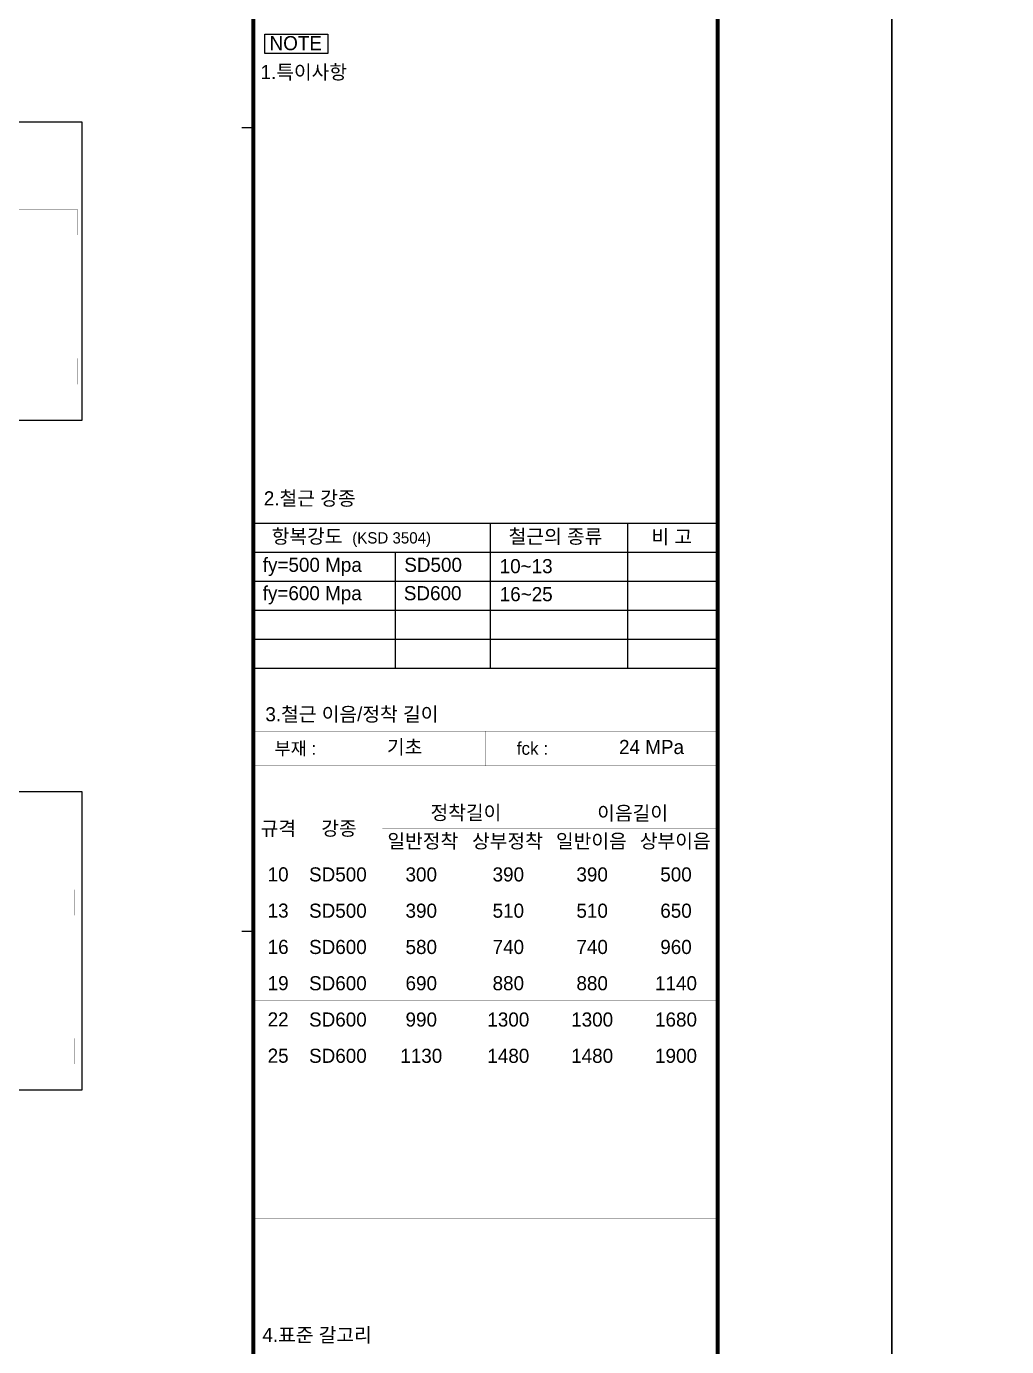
# Model space of a CAD drawing. Header units: millimetres. Extents: x 262481 to 2519995, y -394348 to 364571.
# Drawn here: x 507988 to 517858, y -125378 to -112087 of the extents above; entities that cross this region are included whole.
import ezdxf
from ezdxf.enums import TextEntityAlignment as Align
from ezdxf.xclip import XClip

# ---------------------------------------------------------------- set-up
doc = ezdxf.new("R2010")
doc.units = ezdxf.units.MM
doc.header["$LTSCALE"] = 65
doc.header["$XCLIPFRAME"] = 0
for name, color, linetype in [('XREBAR', 1, 'Continuous'), ('XS-기초$0$252', 252, 'Continuous'), ('버림', 8, 'Continuous')]:
    doc.layers.add(name, color=color, linetype=linetype)
doc.styles.add('XRebarSheet', font='Hmkmrhd_0.ttf')

# ---------------------------------------------------------------- blocks, each defined once
blk = doc.blocks.new('dhs_sheet2e')
at = {"color": 7}
for p, q in [((73013.1, 43498.2), (72813.3, 43498.2)), ((73013.1, 36694), (81003.6, 36694)), ((77085.8, 36694), (77085.8, 34197)), ((79453.7, 36694), (79453.7, 34197)), ((73013.1, 36194.6), (81003.6, 36194.6)), ((75452.6, 36194.6), (75452.6, 34197)), ((73013.1, 35695.2), (81003.6, 35695.2)), ((73013.1, 35195.8), (81003.6, 35195.8)), ((73013.1, 34696.4), (81003.6, 34696.4)), ((73013.1, 34197), (81003.6, 34197)), ((73013.1, 29664.7), (72813.3, 29664.7))]:
    blk.add_line(p, q, dxfattribs=at)
for points in [[(84000, 0), (84000, 59329.4), (0, 59329.4), (0, 0)], [(73208.2, 45108.5), (74292.8, 45108.5), (74292.8, 44775), (73208.2, 44775)]]:
    blk.add_lwpolyline(points, close=True, dxfattribs=at)
at = {"color": 30, "const_width": 64.9}
blk.add_lwpolyline([(81003.6, 57331.7), (2996.4, 57331.7), (2996.4, 1997.6), (81003.6, 1997.6)], close=True, dxfattribs=at)
at = {"color": 30}
for points, const_width in [([(73013.1, 1997.6), (73013.1, 57331.7)], 64.9), ([(73013.1, 37482.7), (81003.6, 37482.7)], 1.25)]:
    blk.add_lwpolyline(points, dxfattribs=dict(at, const_width=const_width))
at = {"ltscale": 2, "const_width": 1.25}
for points in [[(73013.1, 36694), (73013.1, 34197)], [(81003.6, 36694), (81003.6, 34197)], [(73013.1, 33114.4), (73013.1, 32518)], [(81003.6, 32518), (81003.6, 33114.4)], [(73013.1, 31595.4), (73013.1, 23480)], [(81003.6, 23480), (81003.6, 31595.4)]]:
    blk.add_lwpolyline(points, dxfattribs=at)
at = {"color": 7, "const_width": 1.25}
for points in [[(73013.1, 33114.4), (81003.6, 33114.4)], [(75010.7, 32518), (75010.7, 33114.4)], [(77008.3, 33114.4), (77008.3, 32518)], [(79005.9, 32518), (79005.9, 33114.4)], [(73013.1, 32518), (81003.6, 32518)], [(73013.1, 31920), (81003.6, 31920)], [(73839.2, 31920), (73839.2, 23480)], [(75231.7, 31920), (75231.7, 23480)], [(78117.6, 31920), (78117.6, 23480)], [(75231.7, 31445.6), (81003.6, 31445.6)], [(76674.7, 31445.6), (76674.7, 23480)], [(79560.6, 31445.6), (79560.6, 23480)], [(73013.1, 30971.1), (81003.6, 30971.1)], [(73013.1, 30346.9), (81003.6, 30346.9)], [(73013.1, 29722.6), (81003.6, 29722.6)], [(73013.1, 29098.3), (81003.6, 29098.3)], [(73013.1, 28474.1), (81003.6, 28474.1)], [(73013.1, 27849.8), (81003.6, 27849.8)], [(73013.1, 27225.6), (81003.6, 27225.6)], [(73013.1, 26601.3), (81003.6, 26601.3)], [(73013.1, 25977.1), (81003.6, 25977.1)], [(73013.1, 25352.8), (81003.6, 25352.8)], [(73013.1, 24728.5), (81003.6, 24728.5)], [(73013.1, 24104.3), (81003.6, 24104.3)], [(73013.1, 23480), (81003.6, 23480)]]:
    blk.add_lwpolyline(points, dxfattribs=at)
at = {"color": 7, "ltscale": 2, "const_width": 1.25}
blk.add_lwpolyline([(77008.3, 32518), (77008.3, 33114.4)], dxfattribs=at)
at = {"color": 7, "style": 'XRebarSheet'}
for s, height, p in [('NOTE', 242.71, (73292, 44833.7)), ('1.특이사항', 242.71, (73135.9, 44335.3)), ('2.철근 강종', 242.71, (73193, 37000.1)), ('3.철근 이음/정착 길이', 242.711, (73219.2, 33284.8)), ('4.표준 갈고리', 242.71, (73168.2, 22602.8))]:
    blk.add_text(s, height=height, dxfattribs=at).set_placement(p)
at = {"color": 3, "style": 'XRebarSheet'}
for s, height, p in [('항복강도', 242.71, (73329, 36346.4)), ('철근의 종류', 242.71, (77406.6, 36345.3)), ('비 고', 242.71, (79864.2, 36338.4)), ('(KSD 3504)', 194.17, (74714.3, 36344.3)), ('부재 :', 220, (73378.9, 32707.9)), ('fck :', 220, (77546.2, 32707.9)), ('규격', 242.71, (73138.4, 31320.7)), ('강종', 242.71, (74182, 31320.7))]:
    blk.add_text(s, height=height, dxfattribs=at).set_placement(p)
blk = doc.blocks.new('xdfndgns')
at = {"color": 3, "linetype": 'ByBlock'}
blk.add_lwpolyline([(18330, 0), (21330, 0), (21330, 1785), (24535, 1785), (24535, 0), (27435, 0), (27435, -600), (38160, -600), (38160, 2400), (37075, 2400), (37075, 6350), (38160, 6350), (38160, 9350), (37475, 9350), (37475, 13090), (38160, 13090), (38160, 16090), (36725, 16090), (36725, 19830), (38160, 19830), (38160, 22830), (36725, 22830), (36725, 26780)], dxfattribs=at)
blk = doc.blocks.new('XS-기초$0$A$C762E058C')
at = {"layer": 'XS-기초$0$252'}
h = blk.add_hatch(color=256, dxfattribs=at)
h.dxf.hatch_style = 1
h.paths.add_polyline_path([(93400, -71500), (92600, -71500), (92600, -72000), (93400, -72000)])
h.paths.add_polyline_path([(85300, -71500), (84500, -71500), (84500, -72000), (85300, -72000)])
h.paths.add_polyline_path([(93400, -63400), (92600, -63400), (92600, -63900), (93400, -63900)])
h.paths.add_polyline_path([(85300, -63400), (84500, -63400), (84500, -63900), (85300, -63900)])
h.paths.add_polyline_path([(93400, -55300), (92600, -55300), (92600, -55800), (93400, -55800)])
h.paths.add_polyline_path([(85300, -55300), (84500, -55300), (84500, -55800), (85300, -55800)])
h.paths.add_polyline_path([(93400, -47200), (92600, -47200), (92600, -47700), (93400, -47700)])
h.paths.add_polyline_path([(85300, -47200), (84500, -47200), (84500, -47700), (85300, -47700)])
h.paths.add_polyline_path([(93400, -39100), (92600, -39100), (92600, -39600), (93400, -39600)])
h.paths.add_polyline_path([(85300, -39100), (84500, -39100), (84500, -39600), (85300, -39600)])
h.paths.add_polyline_path([(73650, -71500), (72850, -71500), (72850, -72000), (73650, -72000)])
h.paths.add_polyline_path([(77850, -71500), (77050, -71500), (77050, -72000), (77850, -72000)])
h.paths.add_polyline_path([(68450, -71500), (67650, -71500), (67650, -72000), (68450, -72000)])
h.paths.add_polyline_path([(73650, -63400), (72850, -63400), (72850, -63900), (73650, -63900)])
h.paths.add_polyline_path([(77850, -63400), (77050, -63400), (77050, -63900), (77850, -63900)])
h.paths.add_polyline_path([(68450, -63400), (67650, -63400), (67650, -63900), (68450, -63900)])
h.paths.add_polyline_path([(73650, -55300), (72850, -55300), (72850, -55800), (73650, -55800)])
h.paths.add_polyline_path([(77850, -55300), (77050, -55300), (77050, -55800), (77850, -55800)])
h.paths.add_polyline_path([(68450, -55300), (67650, -55300), (67650, -55800), (68450, -55800)])
h.paths.add_polyline_path([(73650, -47200), (72850, -47200), (72850, -47700), (73650, -47700)])
h.paths.add_polyline_path([(77850, -47200), (77050, -47200), (77050, -47700), (77850, -47700)])
h.paths.add_polyline_path([(68450, -47200), (67650, -47200), (67650, -47700), (68450, -47700)])
h.paths.add_polyline_path([(73650, -39100), (72850, -39100), (72850, -39600), (73650, -39600)])
h.paths.add_polyline_path([(77850, -39100), (77050, -39100), (77050, -39600), (77850, -39600)])
h.paths.add_polyline_path([(68450, -39100), (67650, -39100), (67650, -39600), (68450, -39600)])
h.paths.add_polyline_path([(73650, -22900), (72850, -22900), (72850, -23400), (73650, -23400)])
h.paths.add_polyline_path([(73650, -31000), (72850, -31000), (72850, -31500), (73650, -31500)])
h.paths.add_polyline_path([(101500, -63400), (100700, -63400), (100700, -63900), (101500, -63900)])
h.paths.add_polyline_path([(101500, -41540), (100700, -41540), (100700, -42040), (101500, -42040)])
h.paths.add_polyline_path([(101500, -35500), (100700, -35500), (100700, -36000), (101500, -36000)])
h.paths.add_polyline_path([(101500, -29350), (100700, -29350), (100700, -29850), (101500, -29850)])
h.paths.add_polyline_path([(101500, -22900), (100700, -22900), (100700, -23400), (101500, -23400)])
h.paths.add_polyline_path([(68450, -22900), (67650, -22900), (67650, -23400), (68450, -23400)])
h.paths.add_polyline_path([(77850, -22900), (77050, -22900), (77050, -23400), (77850, -23400)])
h.paths.add_polyline_path([(85300, -22900), (84500, -22900), (84500, -23400), (85300, -23400)])
h.paths.add_polyline_path([(93400, -31000), (92600, -31000), (92600, -31500), (93400, -31500)])
h.paths.add_polyline_path([(77850, -31000), (77050, -31000), (77050, -31500), (77850, -31500)])
h.paths.add_polyline_path([(85300, -31000), (84500, -31000), (84500, -31500), (85300, -31500)])
h.paths.add_polyline_path([(93400, -22900), (92600, -22900), (92600, -23400), (93400, -23400)])
h.paths.add_polyline_path([(68450, -31000), (67650, -31000), (67650, -31500), (68450, -31500)])
h.paths.add_polyline_path([(101500, -47580), (100700, -47580), (100700, -48080), (101500, -48080)])
h.paths.add_polyline_path([(101500, -55300), (100700, -55300), (100700, -55800), (101500, -55800)])
h.paths.add_polyline_path([(101700, -72000), (101700, -71200), (101200, -71200), (101200, -72000)])
h.paths.add_polyline_path([(125700, -72000), (125700, -71200), (125200, -71200), (125200, -72000)])
h.paths.add_polyline_path([(117700, -72000), (117700, -71200), (117200, -71200), (117200, -72000)])
h.paths.add_polyline_path([(109700, -72000), (109700, -71200), (109200, -71200), (109200, -72000)])
h.paths.add_polyline_path([(136755, -71500), (135955, -71500), (135955, -72000), (136755, -72000)])
h.paths.add_polyline_path([(144555, -71500), (143755, -71500), (143755, -72000), (144555, -72000)])
h.paths.add_polyline_path([(133700, -72000), (133700, -71200), (133200, -71200), (133200, -72000)])
blk = doc.blocks.new('XS-기초')
at = {"layer": 'XS-기초$0$252'}
blk.add_blockref('XS-기초$0$A$C762E058C', (118310, 198300), dxfattribs=at)

msp = doc.modelspace()

# ---------------------------------------------------------------- linework, layer by layer
at = {"layer": 'XREBAR', "color": 171, "linetype": 'Continuous', "const_width": 1}
for points in [[(504759.1, -113964.3), (504759.1, -113964.3), (505564.1, -113964.3), (505582.8, -113959.3), (505596.6, -113945.6), (505601.6, -113926.8), (508499.1, -113926.8), (508499.1, -114186.8)], [(503059.1, -115466.8), (503059.1, -115466.8), (503974.1, -115466.8), (503992.8, -115461.8), (504006.6, -115448.1), (504011.6, -115429.3), (508499.1, -115429.3), (508499.1, -115689.3)]]:
    msp.add_lwpolyline(points, dxfattribs=at).dxf.unprotected_set("ltscale", 0)
at = {"layer": 'XREBAR', "color": 171, "linetype": 'Continuous', "ltscale": 1.92677e-311, "const_width": 1}
for points in [[(503429.1, -120814.3), (503429.1, -120814.3), (504394.1, -120814.3), (504412.8, -120809.3), (504426.6, -120795.6), (504431.6, -120776.8), (508469.1, -120776.8), (508469.1, -121036.8)], [(503029.1, -122311.8), (503029.1, -122311.8), (503974.1, -122311.8), (503992.8, -122306.8), (504006.6, -122293.1), (504011.6, -122274.3), (508469.1, -122274.3), (508469.1, -122534.3)]]:
    msp.add_lwpolyline(points, dxfattribs=at)

# ---------------------------------------------------------------- block references
ref = msp.add_blockref('XS-기초', (664734.3, -301221.6), dxfattribs=dict(rotation=90))
XClip(ref).set_block_clipping_path([(221610.0000000002, 141650.0000000168), (245034.9999999982, 172590.0000000082)])
at = {"color": 255, "xscale": 0.5849999991953608, "yscale": 0.5849999991953608, "zscale": 0.5849999991953608}
for p in [(467560.9, -138554.4), (516700.9, -138554.4)]:
    msp.add_blockref('dhs_sheet2e', p, dxfattribs=at)
at = {"layer": '버림'}
msp.add_blockref('xdfndgns', (470389.1, -135881.8), dxfattribs=at)

# ---------------------------------------------------------------- texts
at = {"color": 3, "style": 'XRebarSheet'}
for s, p in [('fy=500 Mpa', (510368, -117578.3)), ('SD500', (511793.2, -117578.4)), ('10~13', (512753.4, -117591.9)), ('fy=600 Mpa', (510367.4, -117863.9)), ('SD600', (511788.6, -117863.9)), ('16~25', (512753.9, -117873.9)), ('기초', (511618, -119412.8)), ('24 MPa', (513955.2, -119412.8))]:
    msp.add_text(s, height=141.99, dxfattribs=at).set_placement(p)
for s, p in [('정착길이', (512413.5, -120002.5)), ('이음길이', (514091.9, -120007.8)), ('일반정착', (511979.5, -120288.2)), ('상부정착', (512831.7, -120288.2)), ('일반이음', (513676.3, -120288.2)), ('상부이음', (514521.2, -120288.2)), ('10', (510522.7, -120623.4)), ('SD500', (511124.5, -120624.3)), ('300', (511964, -120624.3)), ('390', (512840.5, -120624.3)), ('390', (513684.6, -120624.3)), ('500', (514528.8, -120624.3)), ('13', (510522.7, -120988.6)), ('SD500', (511124.5, -120989.5)), ('390', (511964, -120989.5)), ('510', (512840.5, -120989.5)), ('510', (513684.6, -120989.5)), ('650', (514528.8, -120989.5)), ('16', (510522.7, -121353.8)), ('SD600', (511124.5, -121354.7)), ('580', (511964, -121354.7)), ('740', (512840.5, -121354.7)), ('740', (513684.6, -121354.7)), ('960', (514528.8, -121354.7)), ('19', (510522.7, -121719)), ('SD600', (511124.5, -121719.9)), ('690', (511964, -121719.9)), ('880', (512840.5, -121719.9)), ('880', (513684.6, -121719.9)), ('1140', (514528.8, -121719.9)), ('22', (510522.7, -122084.1)), ('SD600', (511124.5, -122085.1)), ('990', (511964, -122085.1)), ('1300', (512840.5, -122085.1)), ('1300', (513684.6, -122085.1)), ('1680', (514528.8, -122085.1)), ('25', (510522.7, -122449.3)), ('SD600', (511124.5, -122450.3)), ('1130', (511964, -122450.3)), ('1480', (512840.5, -122450.3)), ('1480', (513684.6, -122450.3)), ('1900', (514528.8, -122450.3))]:
    msp.add_text(s, height=141.99, dxfattribs=at).set_placement(p, align=Align.MIDDLE_CENTER)

doc.saveas('drawing.dxf')
